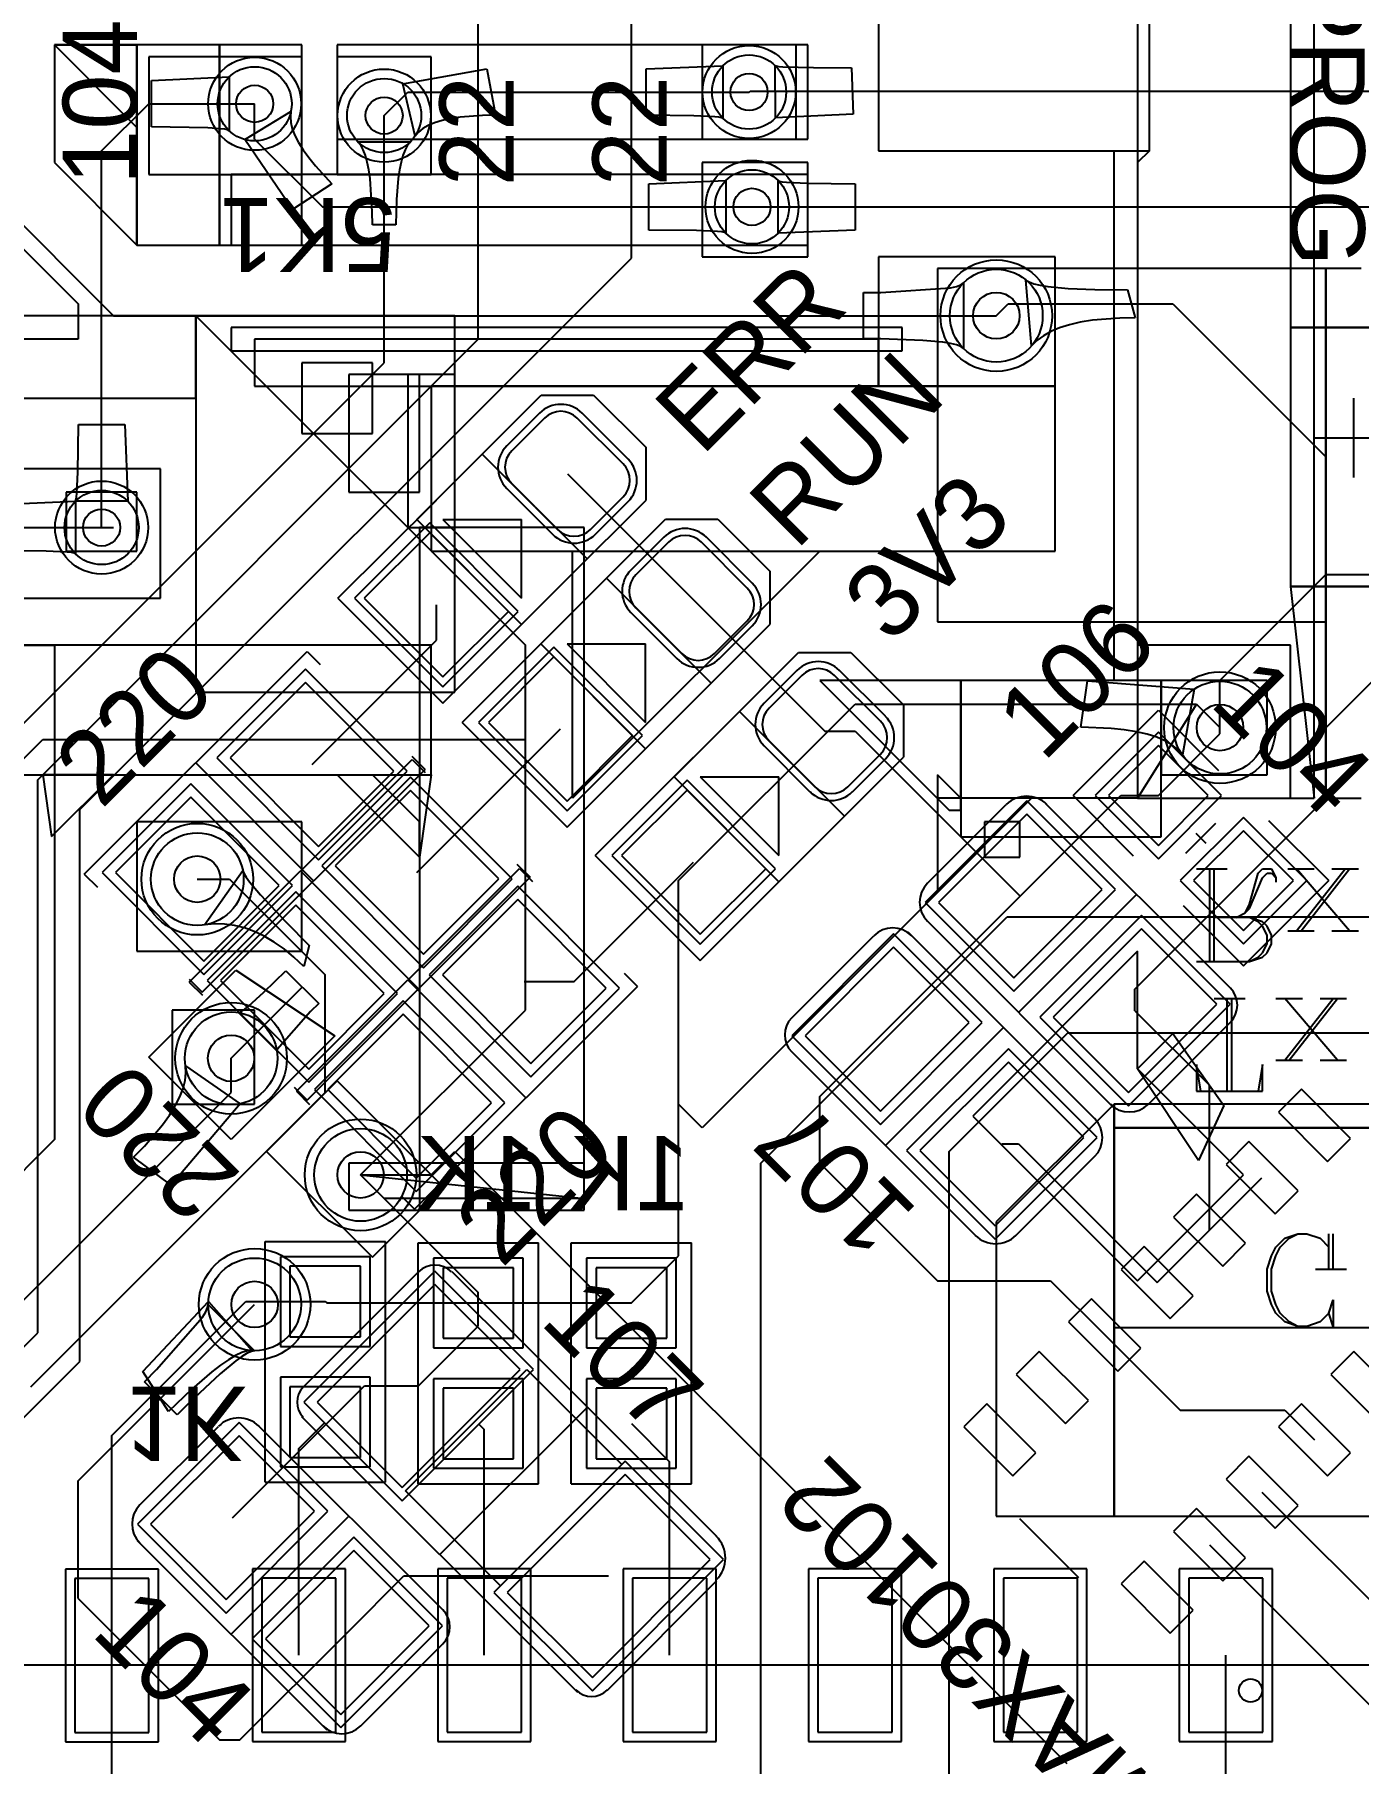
# Model space of a CAD drawing. Header units: millimetres. Extents: x 57.6 to 115.3, y 47.5 to 119.3.
# Drawn here: x 93.13 to 107.41, y 86.74 to 105.39 of the extents above; entities that cross this region are included whole.
import ezdxf

# ---------------------------------------------------------------- set-up
doc = ezdxf.new("R2010")
doc.units = ezdxf.units.MM
for name, color, linetype in [('BottomLayer', 5, 'Continuous'), ('BottomOverlay', 54, 'Continuous'), ('BottomSolder', 6, 'Continuous'), ('TopLayer', 1, 'Continuous'), ('TopOverlay', 2, 'Continuous'), ('TopSolder', 216, 'Continuous'), ('ViaHoleLayer', 16, 'Continuous')]:
    doc.layers.add(name, color=color, linetype=linetype)

msp = doc.modelspace()

# ---------------------------------------------------------------- linework, layer by layer
at = {"layer": 'BottomLayer'}
for p, q in [((105.029, 108.204), (105.029, 97.155)), ((106.934, 97.155), (106.934, 108.204)), ((102.235, 106.045), (102.235, 104.14)), ((105.156, 104.14), (105.156, 106.045)), ((106.68, 106.045), (106.68, 102.235)), ((94.234, 104.394), (93.345, 105.283)), ((93.345, 105.283), (94.234, 105.283)), ((94.234, 105.283), (93.345, 105.283)), ((93.345, 105.283), (93.345, 104.013)), ((94.234, 105.283), (94.234, 103.124)), ((95.123, 105.283), (94.234, 105.283)), ((94.234, 105.283), (94.234, 104.394)), ((94.234, 103.124), (94.234, 105.283)), ((95.123, 105.283), (95.123, 103.124)), ((96.012, 105.283), (95.123, 105.283)), ((95.123, 103.124), (95.123, 105.283)), ((96.012, 103.124), (96.012, 105.283)), ((96.393, 105.283), (96.393, 104.267)), ((101.346, 105.283), (96.393, 105.283)), ((101.346, 104.267), (101.346, 105.283)), ((97.104, 104.865), (98.01, 105.025)), ((98.01, 105.025), (98.101, 104.525)), ((99.726, 105.025), (100.555, 105.058)), ((99.726, 104.525), (99.726, 105.025)), ((100.555, 105.058), (100.555, 104.492)), ((97.234, 104.299), (97.104, 104.865)), ((96.901, 104.521), (97.155, 104.775)), ((97.155, 104.775), (100.838, 104.775)), ((95.397, 104.263), (95.895, 104.565)), ((95.504, 104.267), (95.504, 104.648)), ((95.895, 104.565), (95.889, 104.507)), ((95.889, 104.507), (95.894, 104.445)), ((97.526, 104.469), (97.445, 104.444)), ((97.618, 104.489), (97.526, 104.469)), ((97.722, 104.505), (97.618, 104.489)), ((97.963, 104.523), (97.722, 104.505)), ((98.101, 104.525), (97.963, 104.523)), ((100.241, 104.52), (99.726, 104.525)), ((100.467, 104.509), (100.241, 104.52)), ((100.512, 104.504), (100.467, 104.509)), ((100.541, 104.498), (100.512, 104.504)), ((100.555, 104.492), (100.541, 104.498)), ((95.894, 104.445), (95.91, 104.378)), ((95.91, 104.378), (95.938, 104.307)), ((95.938, 104.307), (95.977, 104.232)), ((97.27, 104.342), (97.234, 104.299)), ((97.317, 104.381), (97.27, 104.342)), ((97.375, 104.414), (97.317, 104.381)), ((97.445, 104.444), (97.375, 104.414)), ((95.911, 103.506), (95.397, 104.263)), ((95.504, 104.267), (96.235, 103.536)), ((95.977, 104.232), (96.026, 104.152)), ((96.026, 104.152), (96.088, 104.067)), ((96.393, 104.267), (101.346, 104.267)), ((102.235, 104.14), (105.156, 104.14)), ((104.775, 98.425), (104.775, 104.14)), ((104.775, 104.14), (105.156, 104.14)), ((105.156, 104.14), (105.029, 104.013)), ((93.345, 104.013), (94.234, 103.124)), ((96.088, 104.067), (96.16, 103.978)), ((96.16, 103.978), (96.338, 103.786)), ((105.029, 104.013), (105.029, 98.425)), ((92.456, 103.886), (93.98, 102.362)), ((95.25, 103.886), (95.25, 103.124)), ((101.473, 103.886), (95.25, 103.886)), ((96.338, 103.786), (95.911, 103.506)), ((99.757, 103.786), (100.586, 103.819)), ((99.757, 103.286), (99.757, 103.786)), ((100.586, 103.819), (100.586, 103.253)), ((101.473, 103.124), (101.473, 103.886)), ((96.235, 103.536), (100.869, 103.536)), ((92.583, 103.505), (93.599, 102.489)), ((100.272, 103.281), (99.757, 103.286)), ((100.498, 103.27), (100.272, 103.281)), ((100.543, 103.265), (100.498, 103.27)), ((100.572, 103.259), (100.543, 103.265)), ((100.586, 103.253), (100.572, 103.259)), ((94.234, 103.124), (95.123, 103.124)), ((95.123, 103.124), (96.012, 103.124)), ((95.25, 103.124), (101.473, 103.124)), ((102.235, 102.997), (102.235, 101.6)), ((104.14, 102.997), (102.235, 102.997)), ((104.14, 101.6), (104.14, 102.997)), ((102.072, 102.612), (102.258, 102.613)), ((102.072, 102.112), (102.072, 102.612)), ((102.258, 102.613), (103.011, 102.663)), ((103.011, 102.663), (103.075, 102.678)), ((103.075, 102.678), (103.122, 102.696)), ((103.122, 102.696), (103.152, 102.716)), ((103.152, 102.716), (103.152, 102.008)), ((93.599, 102.489), (93.599, 102.108)), ((94.869, 102.362), (92.456, 102.362)), ((93.98, 102.362), (94.869, 102.362)), ((94.869, 102.362), (98.425, 98.806)), ((94.869, 102.362), (103.505, 102.362)), ((94.869, 102.362), (94.869, 98.298)), ((97.663, 102.362), (94.869, 102.362)), ((94.869, 101.473), (94.869, 102.362)), ((95.25, 102.235), (95.25, 101.981)), ((102.489, 102.235), (95.25, 102.235)), ((97.663, 98.298), (97.663, 102.362)), ((102.489, 101.981), (102.489, 102.235)), ((106.68, 102.235), (111.506, 102.235)), ((106.68, 102.235), (106.68, 99.441)), ((109.728, 102.235), (106.68, 102.235)), ((93.599, 102.108), (92.71, 102.108)), ((95.504, 102.108), (95.504, 101.6)), ((102.235, 102.108), (95.504, 102.108)), ((102.258, 102.111), (102.072, 102.112)), ((102.235, 101.6), (102.235, 102.108)), ((102.713, 102.095), (102.258, 102.111)), ((102.929, 102.075), (102.713, 102.095)), ((103.011, 102.061), (102.929, 102.075)), ((103.075, 102.046), (103.011, 102.061)), ((103.122, 102.028), (103.075, 102.046)), ((95.25, 101.981), (102.489, 101.981)), ((96.012, 101.854), (96.012, 101.092)), ((96.774, 101.854), (96.012, 101.854)), ((96.774, 101.092), (96.774, 101.854)), ((103.152, 102.008), (103.122, 102.028)), ((96.52, 101.727), (96.52, 100.457)), ((97.282, 101.727), (96.52, 101.727)), ((97.155, 101.727), (97.155, 100.076)), ((97.663, 101.727), (97.155, 101.727)), ((97.282, 100.457), (97.282, 101.727)), ((97.663, 100.076), (97.663, 101.727)), ((95.504, 101.6), (102.235, 101.6)), ((97.409, 101.6), (97.409, 99.822)), ((104.14, 101.6), (97.409, 101.6)), ((102.235, 101.6), (104.14, 101.6)), ((104.14, 99.822), (104.14, 101.6)), ((92.456, 101.473), (94.869, 101.473)), ((96.012, 101.092), (96.774, 101.092)), ((94.488, 100.711), (90.805, 100.711)), ((94.488, 99.314), (94.488, 100.711)), ((92.741, 100.326), (93.57, 100.359)), ((93.57, 100.359), (93.57, 99.793)), ((96.52, 100.457), (97.282, 100.457)), ((92.075, 100.076), (93.853, 100.076)), ((97.155, 100.076), (97.663, 100.076)), ((97.282, 100.076), (97.282, 92.71)), ((99.06, 100.076), (97.282, 100.076)), ((99.06, 92.71), (99.06, 100.076)), ((93.256, 99.821), (92.741, 99.826)), ((93.482, 99.81), (93.256, 99.821)), ((93.527, 99.805), (93.482, 99.81)), ((93.556, 99.799), (93.527, 99.805)), ((93.57, 99.793), (93.556, 99.799)), ((97.409, 99.822), (104.14, 99.822)), ((98.933, 99.822), (101.6, 99.822)), ((101.6, 99.822), (98.933, 97.155)), ((98.933, 97.155), (98.933, 99.822)), ((105.918, 98.425), (107.061, 99.568)), ((106.68, 99.441), (109.728, 99.441)), ((106.68, 99.441), (106.934, 97.155)), ((108.585, 99.441), (106.68, 99.441)), ((106.934, 97.79), (108.585, 99.441)), ((107.061, 99.568), (112.424, 99.568)), ((90.805, 99.314), (94.488, 99.314)), ((97.409, 98.806), (90.805, 98.806)), ((90.805, 98.806), (93.345, 98.806)), ((93.345, 98.806), (93.345, 93.472)), ((97.409, 97.409), (97.409, 98.806)), ((98.425, 97.79), (98.425, 98.806)), ((105.029, 98.806), (105.029, 97.155)), ((106.68, 98.806), (105.029, 98.806)), ((106.68, 97.155), (106.68, 98.806)), ((104.418, 97.921), (104.487, 98.421)), ((104.487, 98.421), (105.639, 98.332)), ((105.029, 98.425), (104.775, 98.425)), ((105.639, 98.332), (105.513, 97.624)), ((105.918, 97.917), (105.918, 98.425)), ((94.869, 98.298), (97.663, 98.298)), ((100.076, 96.266), (101.981, 98.171)), ((100.076, 96.266), (101.981, 98.171)), ((101.981, 98.171), (105.664, 98.171)), ((101.981, 98.171), (105.664, 98.171)), ((105.664, 98.171), (105.029, 97.155)), ((105.664, 98.171), (105.918, 97.917)), ((91.313, 95.885), (93.218, 97.79)), ((93.218, 97.79), (98.425, 97.79)), ((98.425, 94.869), (98.425, 97.79)), ((104.743, 97.909), (104.418, 97.921)), ((104.886, 97.894), (104.743, 97.909)), ((105.016, 97.873), (104.886, 97.894)), ((105.132, 97.847), (105.016, 97.873)), ((105.235, 97.814), (105.132, 97.847)), ((105.324, 97.775), (105.235, 97.814)), ((105.4, 97.731), (105.324, 97.775)), ((106.934, 97.155), (106.934, 97.79)), ((105.463, 97.68), (105.4, 97.731)), ((105.513, 97.624), (105.463, 97.68)), ((90.805, 97.409), (97.409, 97.409)), ((93.218, 97.409), (93.313, 96.742)), ((93.98, 97.409), (93.218, 97.409)), ((93.313, 96.742), (93.98, 97.409)), ((97.282, 96.52), (96.393, 97.409)), ((96.393, 97.409), (97.409, 97.409)), ((97.282, 96.901), (96.774, 97.409)), ((96.774, 97.409), (97.409, 97.409)), ((97.409, 97.409), (97.282, 96.52)), ((97.409, 97.409), (97.282, 96.52)), ((102.87, 97.409), (102.87, 96.139)), ((103.124, 97.155), (102.87, 97.409)), ((105.029, 97.155), (102.87, 97.155)), ((102.87, 97.155), (102.87, 96.139)), ((102.87, 96.139), (103.886, 97.155)), ((103.886, 97.155), (103.124, 97.155)), ((105.029, 97.155), (106.68, 97.155)), ((105.029, 97.155), (106.934, 97.155)), ((94.234, 96.901), (94.234, 95.504)), ((96.012, 96.901), (94.234, 96.901)), ((96.012, 95.504), (96.012, 96.901)), ((97.282, 96.52), (97.282, 96.901)), ((94.885, 96.282), (95.234, 96.282)), ((94.962, 95.788), (95.377, 96.375)), ((95.234, 96.282), (96.266, 95.25)), ((95.377, 96.375), (95.388, 96.346)), ((95.388, 96.346), (95.412, 96.305)), ((95.412, 96.305), (95.45, 96.253)), ((100.076, 92.217), (100.076, 96.266)), ((100.076, 93.853), (100.076, 96.266)), ((95.45, 96.253), (95.566, 96.114)), ((95.566, 96.114), (95.842, 95.82)), ((102.87, 96.139), (100.33, 93.599)), ((95.07, 95.799), (94.962, 95.788)), ((95.178, 95.797), (95.07, 95.799)), ((95.285, 95.783), (95.178, 95.797)), ((95.393, 95.757), (95.285, 95.783)), ((95.5, 95.718), (95.393, 95.757)), ((95.607, 95.667), (95.5, 95.718)), ((95.842, 95.82), (96.092, 95.565)), ((100.965, 93.218), (103.622, 95.875)), ((103.622, 95.875), (109.22, 95.875)), ((95.714, 95.604), (95.607, 95.667)), ((95.821, 95.529), (95.714, 95.604)), ((95.928, 95.441), (95.821, 95.529)), ((96.092, 95.565), (96.034, 95.341)), ((94.234, 95.504), (96.012, 95.504)), ((96.034, 95.341), (95.928, 95.441)), ((96.266, 93.98), (96.266, 95.25)), ((94.615, 94.869), (94.615, 93.853)), ((95.504, 94.869), (94.615, 94.869)), ((95.504, 93.853), (95.504, 94.869)), ((96.647, 93.091), (98.425, 94.869)), ((102.997, 93.345), (104.277, 94.625)), ((104.277, 94.625), (109.22, 94.625)), ((94.762, 94.192), (94.757, 94.268)), ((94.757, 94.268), (95.349, 93.859)), ((95.25, 93.98), (95.25, 94.349)), ((94.696, 93.934), (94.732, 94.025)), ((94.732, 94.025), (94.754, 94.111)), ((94.754, 94.111), (94.762, 94.192)), ((92.414, 91.144), (95.25, 93.98)), ((93.091, 90.805), (96.266, 93.98)), ((94.584, 93.736), (94.647, 93.838)), ((95.349, 93.859), (94.603, 92.979)), ((94.615, 93.853), (95.504, 93.853)), ((94.647, 93.838), (94.696, 93.934)), ((100.33, 93.599), (100.076, 93.853)), ((104.775, 93.853), (103.505, 92.583)), ((104.775, 93.853), (104.775, 93.599)), ((113.03, 93.853), (104.775, 93.853)), ((104.775, 89.408), (104.775, 93.853)), ((94.508, 93.63), (94.584, 93.736)), ((93.345, 93.472), (91.948, 92.075)), ((94.315, 93.402), (94.508, 93.63)), ((104.775, 93.599), (104.775, 89.408)), ((109.474, 93.599), (104.775, 93.599)), ((104.775, 93.599), (113.03, 93.599)), ((94.197, 93.281), (94.315, 93.402)), ((94.603, 92.979), (94.197, 93.281)), ((102.997, 85.598), (102.997, 93.345)), ((96.52, 93.218), (96.52, 92.71)), ((99.06, 93.218), (96.52, 93.218)), ((96.647, 93.091), (99.06, 92.837)), ((96.901, 92.837), (96.647, 93.091)), ((99.06, 92.71), (99.06, 93.218)), ((100.965, 85.852), (100.965, 93.218)), ((99.06, 92.837), (96.901, 92.837)), ((96.52, 92.71), (99.06, 92.71)), ((97.282, 92.71), (99.06, 92.71)), ((103.505, 92.583), (103.505, 89.408)), ((99.568, 91.709), (100.076, 92.217)), ((96.647, 92.105), (95.885, 92.105)), ((95.885, 92.105), (95.885, 91.343)), ((96.647, 91.343), (96.647, 92.105)), ((98.298, 92.09), (97.536, 92.09)), ((97.536, 92.09), (97.536, 91.328)), ((98.298, 91.328), (98.298, 92.09)), ((99.949, 92.09), (99.187, 92.09)), ((99.187, 92.09), (99.187, 91.328)), ((99.949, 91.328), (99.949, 92.09)), ((93.964, 90.281), (95.407, 91.724)), ((94.297, 90.968), (95.005, 91.725)), ((95.005, 91.725), (95.475, 91.195)), ((95.407, 91.724), (96.266, 91.724)), ((96.266, 91.724), (96.281, 91.709)), ((96.281, 91.709), (97.917, 91.709)), ((97.917, 91.709), (99.568, 91.709)), ((104.775, 91.44), (104.775, 89.408)), ((113.11, 91.44), (104.775, 91.44)), ((95.885, 91.343), (96.647, 91.343)), ((97.536, 91.328), (98.298, 91.328)), ((99.187, 91.328), (99.949, 91.328)), ((95.135, 91.037), (95.041, 90.965)), ((95.221, 91.096), (95.135, 91.037)), ((95.297, 91.141), (95.221, 91.096)), ((95.365, 91.173), (95.297, 91.141)), ((95.425, 91.191), (95.365, 91.173)), ((95.475, 91.195), (95.425, 91.191)), ((94.575, 90.539), (94.297, 90.968)), ((95.041, 90.965), (94.825, 90.779)), ((94.825, 90.779), (94.575, 90.539)), ((96.647, 90.805), (95.885, 90.805)), ((95.885, 90.805), (95.885, 90.043)), ((96.647, 90.043), (96.647, 90.805)), ((98.298, 90.79), (97.536, 90.79)), ((97.536, 90.79), (97.536, 90.028)), ((98.298, 90.028), (98.298, 90.79)), ((99.949, 90.79), (99.187, 90.79)), ((99.187, 90.79), (99.187, 90.028)), ((99.949, 90.028), (99.949, 90.79)), ((95.981, 90.139), (96.266, 90.424)), ((97.917, 90.409), (97.981, 90.345)), ((97.981, 87.909), (97.981, 90.345)), ((99.568, 90.409), (99.981, 89.996)), ((93.964, 87.906), (93.964, 90.281)), ((95.981, 87.909), (95.981, 90.139)), ((95.885, 90.043), (96.647, 90.043)), ((97.536, 90.028), (98.298, 90.028)), ((99.187, 90.028), (99.949, 90.028)), ((99.981, 87.909), (99.981, 89.996)), ((103.505, 89.408), (104.775, 89.408)), ((104.775, 89.408), (109.474, 89.408)), ((104.775, 89.408), (113.11, 89.408)), ((94.364, 88.736), (93.564, 88.736)), ((93.564, 88.736), (93.564, 87.076)), ((94.364, 87.076), (94.364, 88.736)), ((96.381, 88.739), (95.581, 88.739)), ((95.581, 88.739), (95.581, 87.079)), ((96.381, 87.079), (96.381, 88.739)), ((98.381, 88.739), (97.581, 88.739)), ((97.581, 88.739), (97.581, 87.079)), ((98.381, 87.079), (98.381, 88.739)), ((100.381, 88.739), (99.581, 88.739)), ((99.581, 88.739), (99.581, 87.079)), ((100.381, 87.079), (100.381, 88.739)), ((102.381, 88.739), (101.581, 88.739)), ((101.581, 88.739), (101.581, 87.079)), ((102.381, 87.079), (102.381, 88.739)), ((104.381, 88.739), (103.581, 88.739)), ((103.581, 88.739), (103.581, 87.079)), ((104.381, 87.079), (104.381, 88.739)), ((106.381, 88.739), (105.581, 88.739)), ((105.581, 88.739), (105.581, 87.079)), ((106.381, 87.079), (106.381, 88.739)), ((93.964, 84.852), (93.964, 87.906)), ((105.981, 86.55), (105.981, 87.909)), ((93.564, 87.076), (94.364, 87.076)), ((95.581, 87.079), (96.381, 87.079)), ((97.581, 87.079), (98.381, 87.079)), ((99.581, 87.079), (100.381, 87.079)), ((101.581, 87.079), (102.381, 87.079)), ((103.581, 87.079), (104.381, 87.079)), ((105.581, 87.079), (106.381, 87.079))]:
    msp.add_line(p, q, dxfattribs=at)
for centre, radius in [((95.504, 104.648), 0.4), ((100.838, 104.775), 0.4), ((96.901, 104.521), 0.4), ((100.869, 103.536), 0.4), ((103.505, 102.362), 0.5), ((93.853, 100.076), 0.4), ((105.918, 97.917), 0.5), ((94.885, 96.282), 0.5), ((95.25, 94.349), 0.5), ((96.647, 93.091), 0.5), ((95.504, 91.694), 0.5)]:
    msp.add_circle(centre, radius, dxfattribs=at)
at = {"layer": 'BottomOverlay'}
for p, q in [((105.664, 96.393), (105.997, 96.393)), ((105.807, 95.393), (105.807, 96.393)), ((105.854, 95.393), (105.854, 96.393)), ((106.235, 96.012), (106.331, 96.345)), ((106.235, 95.965), (106.378, 96.298)), ((106.331, 96.345), (106.378, 96.393)), ((106.378, 96.393), (106.473, 96.393)), ((106.378, 96.298), (106.426, 96.345)), ((106.426, 96.345), (106.473, 96.345)), ((106.473, 96.393), (106.521, 96.298)), ((106.473, 96.345), (106.521, 96.298)), ((106.521, 96.298), (106.521, 96.25)), ((106.65, 96.393), (106.935, 96.393)), ((106.745, 95.726), (107.268, 96.393)), ((107.316, 95.726), (106.745, 96.393)), ((106.792, 95.726), (107.316, 96.393)), ((107.126, 96.393), (107.411, 96.393)), ((106.092, 95.869), (106.188, 95.917)), ((106.188, 95.917), (106.235, 96.012)), ((106.188, 95.917), (106.235, 95.965)), ((106.235, 95.869), (105.854, 95.869)), ((106.378, 95.822), (106.235, 95.869)), ((106.331, 95.822), (106.235, 95.869)), ((106.378, 95.774), (106.331, 95.822)), ((106.426, 95.774), (106.378, 95.822)), ((106.426, 95.679), (106.378, 95.774)), ((106.473, 95.679), (106.426, 95.774)), ((106.65, 95.726), (106.935, 95.726)), ((107.126, 95.726), (107.411, 95.726)), ((106.378, 95.488), (106.426, 95.584)), ((106.426, 95.584), (106.426, 95.679)), ((106.426, 95.488), (106.473, 95.584)), ((106.473, 95.584), (106.473, 95.679)), ((105.664, 95.393), (106.235, 95.393)), ((106.235, 95.393), (106.378, 95.441)), ((106.235, 95.393), (106.331, 95.441)), ((106.331, 95.441), (106.378, 95.488)), ((106.378, 95.441), (106.426, 95.488)), ((105.854, 94.996), (106.188, 94.996)), ((105.997, 93.996), (105.997, 94.996)), ((106.045, 93.996), (106.045, 94.996)), ((106.521, 94.996), (106.807, 94.996)), ((106.616, 94.329), (107.14, 94.996)), ((107.187, 94.329), (106.616, 94.996)), ((106.664, 94.329), (107.187, 94.996)), ((106.997, 94.996), (107.283, 94.996)), ((105.712, 93.996), (105.664, 94.282)), ((105.664, 94.282), (105.664, 93.996)), ((106.378, 94.282), (106.331, 93.996)), ((106.378, 93.996), (106.378, 94.282)), ((106.521, 94.329), (106.807, 94.329)), ((106.997, 94.329), (107.283, 94.329)), ((105.664, 93.996), (106.378, 93.996)), ((95.616, 89.774), (95.616, 92.374)), ((95.616, 92.374), (96.916, 92.374)), ((96.916, 89.774), (96.916, 92.374)), ((97.267, 89.759), (97.267, 92.359)), ((97.267, 92.359), (98.567, 92.359)), ((98.567, 89.759), (98.567, 92.359)), ((98.918, 89.759), (98.918, 92.359)), ((98.918, 92.359), (100.218, 92.359)), ((100.218, 89.759), (100.218, 92.359)), ((106.521, 92.313), (106.616, 92.408)), ((106.569, 92.313), (106.664, 92.408)), ((106.616, 92.408), (106.759, 92.456)), ((106.664, 92.408), (106.759, 92.456)), ((106.759, 92.456), (106.854, 92.456)), ((106.854, 92.456), (106.997, 92.408)), ((106.997, 92.408), (107.093, 92.313)), ((107.093, 92.075), (107.093, 92.456)), ((107.14, 92.075), (107.14, 92.456)), ((106.426, 92.075), (106.474, 92.218)), ((106.474, 92.218), (106.521, 92.313)), ((106.474, 92.075), (106.521, 92.218)), ((106.521, 92.218), (106.569, 92.313)), ((106.426, 91.837), (106.426, 92.075)), ((106.474, 91.837), (106.474, 92.075)), ((106.95, 92.075), (107.283, 92.075)), ((106.474, 91.694), (106.426, 91.837)), ((106.521, 91.694), (106.474, 91.837)), ((106.521, 91.599), (106.474, 91.694)), ((106.569, 91.599), (106.521, 91.694)), ((106.616, 91.504), (106.521, 91.599)), ((106.664, 91.504), (106.569, 91.599)), ((107.093, 91.599), (106.997, 91.504)), ((107.093, 91.599), (107.14, 91.742)), ((107.14, 91.456), (107.093, 91.599)), ((107.14, 91.742), (107.14, 91.456)), ((106.759, 91.456), (106.616, 91.504)), ((106.759, 91.456), (106.664, 91.504)), ((106.854, 91.456), (106.759, 91.456)), ((106.997, 91.504), (106.854, 91.456)), ((95.616, 89.774), (96.916, 89.774)), ((97.267, 89.759), (98.567, 89.759)), ((98.918, 89.759), (100.218, 89.759)), ((92.364, 87.806), (114.364, 87.806))]:
    msp.add_line(p, q, dxfattribs=at)
at = {"layer": 'BottomSolder'}
for p, q in [((96.749, 92.207), (95.783, 92.207)), ((95.783, 92.207), (95.783, 91.241)), ((96.749, 91.241), (96.749, 92.207)), ((98.4, 92.192), (97.434, 92.192)), ((97.434, 92.192), (97.434, 91.226)), ((98.4, 91.226), (98.4, 92.192)), ((100.051, 92.192), (99.085, 92.192)), ((99.085, 92.192), (99.085, 91.226)), ((100.051, 91.226), (100.051, 92.192)), ((95.783, 91.241), (96.749, 91.241)), ((97.434, 91.226), (98.4, 91.226)), ((99.085, 91.226), (100.051, 91.226)), ((96.749, 90.907), (95.783, 90.907)), ((95.783, 90.907), (95.783, 89.941)), ((96.749, 89.941), (96.749, 90.907)), ((98.4, 90.892), (97.434, 90.892)), ((97.434, 90.892), (97.434, 89.926)), ((98.4, 89.926), (98.4, 90.892)), ((100.051, 90.892), (99.085, 90.892)), ((99.085, 90.892), (99.085, 89.926)), ((100.051, 89.926), (100.051, 90.892)), ((95.783, 89.941), (96.749, 89.941)), ((97.434, 89.926), (98.4, 89.926)), ((99.085, 89.926), (100.051, 89.926)), ((94.466, 88.837), (93.463, 88.837)), ((93.463, 88.837), (93.463, 86.974)), ((94.466, 86.974), (94.466, 88.837)), ((96.483, 88.841), (95.479, 88.841)), ((95.479, 88.841), (95.479, 86.978)), ((96.483, 86.978), (96.483, 88.841)), ((98.483, 88.841), (97.479, 88.841)), ((97.479, 88.841), (97.479, 86.978)), ((98.483, 86.978), (98.483, 88.841)), ((100.483, 88.841), (99.479, 88.841)), ((99.479, 88.841), (99.479, 86.978)), ((100.483, 86.978), (100.483, 88.841)), ((102.483, 88.841), (101.479, 88.841)), ((101.479, 88.841), (101.479, 86.978)), ((102.483, 86.978), (102.483, 88.841)), ((104.483, 88.841), (103.479, 88.841)), ((103.479, 88.841), (103.479, 86.978)), ((104.483, 86.978), (104.483, 88.841)), ((106.483, 88.841), (105.479, 88.841)), ((105.479, 88.841), (105.479, 86.978)), ((106.483, 86.978), (106.483, 88.841)), ((93.463, 86.974), (94.466, 86.974)), ((95.479, 86.978), (96.483, 86.978)), ((97.479, 86.978), (98.483, 86.978)), ((99.479, 86.978), (100.483, 86.978)), ((101.479, 86.978), (102.483, 86.978)), ((103.479, 86.978), (104.483, 86.978)), ((105.479, 86.978), (106.483, 86.978))]:
    msp.add_line(p, q, dxfattribs=at)
for centre, radius in [((100.838, 104.775), 0.502), ((95.504, 104.648), 0.502), ((96.901, 104.521), 0.502), ((100.869, 103.536), 0.502), ((103.505, 102.362), 0.602), ((93.853, 100.076), 0.502), ((105.918, 97.917), 0.602), ((94.885, 96.282), 0.602), ((95.25, 94.349), 0.602), ((96.647, 93.091), 0.602), ((95.504, 91.694), 0.602)]:
    msp.add_circle(centre, radius, dxfattribs=at)
at = {"layer": 'TopLayer'}
for p, q in [((97.917, 102.108), (97.917, 106.157)), ((99.568, 102.983), (99.568, 106.157)), ((100.33, 105.283), (100.33, 104.267)), ((101.473, 105.283), (100.33, 105.283)), ((101.473, 104.267), (101.473, 105.283)), ((94.361, 105.156), (94.361, 103.886)), ((96.012, 105.156), (94.361, 105.156)), ((96.012, 103.886), (96.012, 105.156)), ((96.393, 105.156), (96.393, 103.886)), ((97.409, 105.156), (96.393, 105.156)), ((97.409, 103.886), (97.409, 105.156)), ((101.123, 104.495), (101.118, 105.061)), ((101.118, 105.061), (101.131, 105.056)), ((101.131, 105.056), (101.159, 105.052)), ((101.159, 105.052), (101.203, 105.048)), ((101.203, 105.048), (101.532, 105.038)), ((101.532, 105.038), (101.941, 105.036)), ((101.941, 105.036), (101.959, 104.536)), ((94.392, 104.898), (95.228, 104.938)), ((94.392, 104.398), (94.392, 104.898)), ((95.228, 104.938), (95.228, 104.358)), ((100.838, 104.775), (100.849, 104.786)), ((100.849, 104.786), (109.317, 104.786)), ((93.853, 104.14), (94.361, 104.648)), ((94.361, 104.648), (95.504, 104.648)), ((96.901, 101.854), (96.901, 104.521)), ((101.959, 104.536), (101.123, 104.495)), ((94.998, 104.388), (94.392, 104.398)), ((95.135, 104.379), (94.998, 104.388)), ((95.181, 104.373), (95.135, 104.379)), ((95.212, 104.366), (95.181, 104.373)), ((95.228, 104.358), (95.212, 104.366)), ((93.853, 100.076), (93.853, 104.14)), ((96.648, 104.201), (96.618, 104.238)), ((96.618, 104.238), (97.184, 104.238)), ((96.674, 104.152), (96.648, 104.201)), ((96.698, 104.092), (96.674, 104.152)), ((96.718, 104.02), (96.698, 104.092)), ((97.104, 104.092), (97.084, 104.02)), ((97.128, 104.152), (97.104, 104.092)), ((97.154, 104.201), (97.128, 104.152)), ((97.184, 104.238), (97.154, 104.201)), ((100.33, 104.267), (101.473, 104.267)), ((96.735, 103.936), (96.718, 104.02)), ((96.749, 103.841), (96.735, 103.936)), ((97.067, 103.936), (97.053, 103.841)), ((97.084, 104.02), (97.067, 103.936)), ((100.33, 104.013), (100.33, 102.997)), ((101.473, 104.013), (100.33, 104.013)), ((101.473, 102.997), (101.473, 104.013)), ((94.361, 103.886), (96.012, 103.886)), ((96.393, 103.886), (97.409, 103.886)), ((96.772, 103.484), (96.749, 103.841)), ((97.053, 103.841), (97.034, 103.614)), ((101.152, 103.253), (101.152, 103.819)), ((101.152, 103.819), (101.166, 103.813)), ((101.166, 103.813), (101.195, 103.807)), ((101.195, 103.807), (101.24, 103.802)), ((101.24, 103.802), (101.466, 103.791)), ((101.466, 103.791), (101.981, 103.786)), ((101.981, 103.786), (101.981, 103.286)), ((97.034, 103.614), (97.028, 103.342)), ((100.869, 103.536), (109.317, 103.536)), ((96.774, 103.342), (96.772, 103.484)), ((97.028, 103.342), (96.774, 103.342)), ((101.981, 103.286), (101.152, 103.253)), ((93.618, 97.033), (99.568, 102.983)), ((100.33, 102.997), (101.473, 102.997)), ((102.87, 102.87), (102.87, 99.06)), ((107.061, 102.87), (102.87, 102.87)), ((107.061, 99.06), (107.061, 102.87)), ((107.061, 102.87), (107.061, 97.155)), ((107.442, 102.87), (107.061, 102.87)), ((103.886, 102.038), (103.825, 102.746)), ((103.825, 102.746), (103.859, 102.726)), ((103.859, 102.726), (103.91, 102.707)), ((103.91, 102.707), (103.978, 102.691)), ((103.978, 102.691), (104.062, 102.677)), ((104.062, 102.677), (104.281, 102.656)), ((104.281, 102.656), (104.568, 102.643)), ((104.568, 102.643), (104.921, 102.639)), ((104.921, 102.639), (105.004, 102.339)), ((103.505, 102.362), (103.632, 102.489)), ((103.632, 102.489), (105.41, 102.489)), ((105.41, 102.489), (107.061, 100.838)), ((104.188, 102.231), (104.094, 102.192)), ((104.293, 102.264), (104.188, 102.231)), ((104.411, 102.291), (104.293, 102.264)), ((104.541, 102.312), (104.411, 102.291)), ((104.838, 102.336), (104.541, 102.312)), ((105.004, 102.339), (104.838, 102.336)), ((93.164, 97.355), (97.917, 102.108)), ((103.943, 102.095), (103.886, 102.038)), ((104.013, 102.146), (103.943, 102.095)), ((104.094, 102.192), (104.013, 102.146)), ((92.71, 97.663), (96.901, 101.854)), ((93.598, 100.673), (93.603, 101.188)), ((93.603, 101.188), (94.103, 101.188)), ((94.103, 101.188), (94.136, 100.359)), ((98.631, 101.257), (98.277, 100.904)), ((99.479, 100.762), (98.984, 101.257)), ((97.252, 100.161), (97.959, 100.868)), ((97.959, 100.868), (99.09, 99.737)), ((107.061, 97.155), (107.061, 100.838)), ((93.587, 100.447), (93.598, 100.673)), ((98.277, 100.55), (98.772, 100.055)), ((98.878, 100.656), (100.217, 99.317)), ((93.472, 100.457), (93.472, 99.822)), ((94.234, 100.457), (93.472, 100.457)), ((93.57, 100.359), (93.576, 100.373)), ((94.136, 100.359), (93.57, 100.359)), ((93.576, 100.373), (93.582, 100.402)), ((93.582, 100.402), (93.587, 100.447)), ((94.234, 99.822), (94.234, 100.457)), ((99.126, 100.055), (99.479, 100.409)), ((93.853, 100.076), (93.98, 100.076)), ((97.393, 100.02), (96.686, 99.313)), ((98.383, 99.03), (97.252, 100.161)), ((98.242, 99.171), (97.393, 100.02)), ((93.472, 99.822), (94.234, 99.822)), ((99.97, 99.918), (99.616, 99.564)), ((100.818, 99.423), (100.323, 99.918)), ((99.09, 99.737), (98.383, 99.03)), ((98.591, 98.822), (99.298, 99.529)), ((99.298, 99.529), (100.43, 98.398)), ((96.686, 99.313), (97.535, 98.464)), ((97.464, 98.861), (97.464, 99.242)), ((100.217, 99.317), (101.654, 97.88)), ((97.535, 98.464), (98.242, 99.171)), ((99.616, 99.211), (100.111, 98.716)), ((100.465, 98.716), (100.818, 99.069)), ((102.87, 99.06), (107.061, 99.06)), ((96.123, 97.52), (97.464, 98.861)), ((98.732, 98.68), (98.025, 97.973)), ((99.722, 97.69), (98.591, 98.822)), ((99.581, 97.832), (98.732, 98.68)), ((96.052, 98.404), (95.239, 97.59)), ((97.007, 97.449), (96.052, 98.404)), ((100.43, 98.398), (99.722, 97.69)), ((101.407, 98.481), (101.053, 98.127)), ((103.124, 98.425), (101.6, 98.425)), ((101.6, 98.425), (102.997, 97.028)), ((102.255, 97.986), (101.76, 98.481)), ((103.124, 98.425), (103.124, 96.739)), ((105.283, 98.425), (103.124, 98.425)), ((103.124, 97.028), (103.124, 98.425)), ((105.283, 98.425), (105.283, 97.409)), ((106.426, 98.425), (105.283, 98.425)), ((105.283, 96.739), (105.283, 98.425)), ((106.426, 97.409), (106.426, 98.425)), ((98.025, 97.973), (98.874, 97.125)), ((100.028, 97.385), (100.735, 98.092)), ((100.735, 98.092), (101.866, 96.961)), ((97.255, 96.355), (98.803, 97.903)), ((98.874, 97.125), (99.581, 97.832)), ((101.053, 97.774), (101.548, 97.279)), ((101.654, 97.88), (101.654, 97.88)), ((101.654, 97.88), (101.983, 97.88)), ((101.983, 97.88), (103.764, 96.1)), ((105.253, 97.185), (105.918, 97.85)), ((105.918, 97.85), (105.918, 97.917)), ((95.239, 97.59), (96.193, 96.636)), ((101.902, 97.279), (102.255, 97.632)), ((105.253, 97.724), (104.714, 97.185)), ((105.792, 97.185), (105.253, 97.724)), ((96.193, 96.636), (97.007, 97.449)), ((101.159, 96.254), (100.028, 97.385)), ((105.283, 97.409), (106.426, 97.409)), ((93.164, 91.386), (93.164, 97.355)), ((97.185, 97.239), (96.371, 96.425)), ((98.139, 96.284), (97.185, 97.239)), ((100.169, 97.244), (99.462, 96.536)), ((101.018, 96.395), (100.169, 97.244)), ((93.618, 91.078), (93.618, 97.033)), ((94.815, 97.166), (94.001, 96.353)), ((95.769, 96.212), (94.815, 97.166)), ((102.997, 97.028), (103.124, 97.028)), ((103.764, 96.1), (104.849, 97.185)), ((104.714, 97.185), (105.253, 96.646)), ((104.849, 97.185), (105.253, 97.185)), ((105.253, 96.646), (105.792, 97.185)), ((106.172, 96.266), (107.061, 97.155)), ((107.061, 97.155), (107.442, 97.155)), ((101.866, 96.961), (101.159, 96.254)), ((103.834, 96.984), (102.88, 96.029)), ((103.378, 96.901), (103.378, 96.52)), ((103.759, 96.901), (103.378, 96.901)), ((103.759, 96.52), (103.759, 96.901)), ((104.647, 96.171), (103.834, 96.984)), ((103.124, 96.739), (105.283, 96.739)), ((106.172, 96.805), (105.633, 96.266)), ((106.711, 96.266), (106.172, 96.805)), ((98.952, 95.177), (100.24, 96.466)), ((99.462, 96.536), (100.311, 95.688)), ((103.378, 96.52), (103.759, 96.52)), ((94.001, 96.353), (94.956, 95.398)), ((96.371, 96.425), (97.326, 95.471)), ((97.326, 95.471), (98.139, 96.284)), ((100.311, 95.688), (101.018, 96.395)), ((105.001, 95.095), (106.172, 96.266)), ((105.633, 96.266), (106.172, 95.727)), ((106.172, 95.727), (106.711, 96.266)), ((94.956, 95.398), (95.769, 96.212)), ((102.327, 94.663), (103.764, 96.1)), ((103.693, 95.216), (104.647, 96.171)), ((103.764, 96.1), (103.764, 96.1)), ((95.947, 96.001), (95.134, 95.188)), ((96.902, 95.047), (95.947, 96.001)), ((98.342, 96.061), (97.529, 95.248)), ((99.297, 95.107), (98.342, 96.061)), ((102.88, 96.029), (103.693, 95.216)), ((105.072, 95.746), (104.117, 94.792)), ((105.885, 94.933), (105.072, 95.746)), ((102.397, 95.547), (101.443, 94.592)), ((103.211, 94.734), (102.397, 95.547)), ((105.029, 95.504), (103.251, 93.726)), ((105.029, 94.234), (105.029, 95.504)), ((94.361, 94.361), (95.301, 95.301)), ((95.134, 95.188), (96.089, 94.233)), ((95.301, 95.301), (96.368, 94.59)), ((95.602, 95.061), (95.841, 95.294)), ((95.841, 95.294), (96.195, 94.941)), ((97.529, 95.248), (98.484, 94.294)), ((98.413, 95.177), (98.952, 95.177)), ((95.25, 94.349), (96.018, 95.117)), ((95.436, 94.911), (95.602, 95.061)), ((96.089, 94.233), (96.902, 95.047)), ((98.484, 94.294), (99.297, 95.107)), ((105.001, 94.862), (105.001, 95.095)), ((95.329, 94.843), (95.344, 94.846)), ((95.744, 94.429), (95.329, 94.843)), ((95.344, 94.846), (95.367, 94.858)), ((95.367, 94.858), (95.397, 94.88)), ((95.397, 94.88), (95.436, 94.911)), ((96.107, 94.853), (95.747, 94.443)), ((96.195, 94.941), (96.107, 94.853)), ((97.105, 94.824), (96.292, 94.011)), ((98.059, 93.869), (97.105, 94.824)), ((104.117, 94.792), (104.93, 93.979)), ((104.93, 93.979), (105.885, 94.933)), ((105.001, 94.862), (105.806, 94.058)), ((96.368, 94.59), (95.25, 93.472)), ((101.443, 94.592), (102.256, 93.779)), ((101.6, 93.936), (102.327, 94.663)), ((102.256, 93.779), (103.211, 94.734)), ((105.029, 94.234), (105.41, 94.615)), ((105.41, 94.615), (105.96, 93.84)), ((95.747, 94.443), (95.744, 94.429)), ((95.25, 93.472), (94.361, 94.361)), ((103.635, 94.309), (102.68, 93.355)), ((104.448, 93.496), (103.635, 94.309)), ((105.687, 93.246), (105.029, 94.234)), ((106.172, 93.091), (105.029, 94.234)), ((96.393, 94.107), (95.631, 93.345)), ((97.536, 92.964), (96.393, 94.107)), ((105.806, 92.495), (105.806, 94.058)), ((96.292, 94.011), (97.246, 93.056)), ((97.246, 93.056), (98.059, 93.869)), ((101.6, 93.218), (101.6, 93.936)), ((105.96, 93.84), (105.687, 93.246)), ((106.796, 94.015), (106.548, 93.768)), ((107.326, 93.485), (106.796, 94.015)), ((103.251, 93.726), (105.029, 91.948)), ((106.548, 93.768), (107.079, 93.237)), ((103.493, 92.542), (104.448, 93.496)), ((107.079, 93.237), (107.326, 93.485)), ((95.631, 93.345), (96.774, 92.202)), ((97.409, 93.091), (97.663, 93.345)), ((97.663, 93.345), (103.251, 87.757)), ((102.68, 93.355), (103.493, 92.542)), ((103.564, 93.426), (103.744, 93.426)), ((103.744, 93.426), (105.24, 91.929)), ((106.23, 93.45), (105.983, 93.202)), ((106.76, 92.919), (106.23, 93.45)), ((96.647, 93.091), (97.409, 93.091)), ((96.647, 93.091), (97.917, 91.821)), ((101.6, 93.218), (102.87, 91.948)), ((105.029, 91.948), (106.172, 93.091)), ((105.983, 93.202), (106.513, 92.672)), ((96.774, 92.202), (97.536, 92.964)), ((105.806, 92.495), (106.371, 93.061)), ((106.513, 92.672), (106.76, 92.919)), ((105.664, 92.884), (105.417, 92.636)), ((106.195, 92.354), (105.664, 92.884)), ((105.417, 92.636), (105.947, 92.106)), ((105.24, 91.929), (105.806, 92.495)), ((105.806, 92.495), (105.806, 92.495)), ((105.947, 92.106), (106.195, 92.354)), ((105.099, 92.318), (104.851, 92.071)), ((105.629, 91.788), (105.099, 92.318)), ((104.851, 92.071), (105.381, 91.54)), ((97.449, 91.91), (96.177, 90.638)), ((98.369, 90.991), (97.449, 91.91)), ((97.917, 91.459), (97.917, 91.821)), ((102.87, 91.948), (104.09, 91.948)), ((104.09, 91.948), (104.674, 91.364)), ((105.24, 91.929), (105.24, 91.929)), ((105.381, 91.54), (105.629, 91.788)), ((93.599, 89.789), (95.504, 91.694)), ((94.942, 91.557), (94.976, 91.614)), ((94.976, 91.614), (94.997, 91.66)), ((94.997, 91.66), (95.004, 91.694)), ((95.004, 91.694), (95.504, 91.194)), ((104.533, 91.753), (104.285, 91.505)), ((105.063, 91.222), (104.533, 91.753)), ((94.445, 90.99), (94.942, 91.557)), ((97.273, 90.814), (97.917, 91.459)), ((104.285, 91.505), (104.816, 90.975)), ((92.383, 90.605), (93.164, 91.386)), ((104.674, 91.364), (105.487, 90.551)), ((104.816, 90.975), (105.063, 91.222)), ((92.964, 90.424), (93.618, 91.078)), ((95.3, 91.084), (95.133, 90.946)), ((95.367, 91.132), (95.3, 91.084)), ((95.424, 91.166), (95.367, 91.132)), ((95.47, 91.187), (95.424, 91.166)), ((95.504, 91.194), (95.47, 91.187)), ((103.967, 91.187), (103.72, 90.939)), ((104.498, 90.657), (103.967, 91.187)), ((107.361, 91.187), (107.114, 90.939)), ((107.892, 90.657), (107.361, 91.187)), ((94.314, 90.857), (94.445, 90.99)), ((94.667, 90.504), (94.314, 90.857)), ((95.133, 90.946), (94.8, 90.635)), ((97.096, 89.718), (98.369, 90.991)), ((97.131, 89.683), (98.439, 90.991)), ((98.439, 90.991), (99.465, 89.966)), ((103.72, 90.939), (104.25, 90.409)), ((107.114, 90.939), (107.644, 90.409)), ((95.266, 89.392), (96.689, 90.814)), ((96.689, 90.814), (97.273, 90.814)), ((94.8, 90.635), (94.667, 90.504)), ((96.177, 90.638), (97.096, 89.718)), ((103.402, 90.621), (103.154, 90.374)), ((103.932, 90.091), (103.402, 90.621)), ((104.25, 90.409), (104.498, 90.657)), ((105.487, 90.551), (106.618, 90.551)), ((106.796, 90.621), (106.548, 90.374)), ((106.618, 90.551), (106.937, 90.232)), ((107.326, 90.091), (106.796, 90.621)), ((103.154, 90.374), (103.684, 89.843)), ((106.548, 90.374), (107.079, 89.843)), ((95.337, 90.276), (94.382, 89.321)), ((96.15, 89.462), (95.337, 90.276)), ((99.465, 89.966), (98.157, 88.658)), ((103.684, 89.843), (103.932, 90.091)), ((106.23, 90.055), (105.983, 89.808)), ((106.76, 89.525), (106.23, 90.055)), ((107.079, 89.843), (107.326, 90.091)), ((93.599, 88.519), (93.599, 89.789)), ((99.5, 89.86), (98.227, 88.587)), ((100.419, 88.94), (99.5, 89.86)), ((105.983, 89.808), (106.513, 89.278)), ((98.157, 88.658), (97.131, 89.683)), ((106.371, 89.667), (108.789, 87.249)), ((95.196, 88.508), (96.15, 89.462)), ((105.664, 89.49), (105.417, 89.242)), ((106.195, 88.959), (105.664, 89.49)), ((106.513, 89.278), (106.76, 89.525)), ((94.382, 89.321), (95.196, 88.508)), ((105.417, 89.242), (105.947, 88.712)), ((96.574, 89.038), (95.62, 88.084)), ((97.388, 88.225), (96.574, 89.038)), ((105.806, 89.101), (107.824, 87.083)), ((99.147, 87.668), (100.419, 88.94)), ((105.099, 88.924), (104.851, 88.677)), ((105.629, 88.394), (105.099, 88.924)), ((105.947, 88.712), (106.195, 88.959)), ((96.504, 88.154), (97.113, 88.764)), ((97.113, 88.764), (99.323, 88.764)), ((104.851, 88.677), (105.381, 88.146)), ((93.599, 88.519), (95.123, 86.995)), ((98.227, 88.587), (99.147, 87.668)), ((105.381, 88.146), (105.629, 88.394)), ((95.344, 86.995), (96.504, 88.154)), ((95.62, 88.084), (96.433, 87.27)), ((96.433, 87.27), (97.388, 88.225)), ((103.251, 87.757), (104.267, 86.741)), ((95.123, 86.995), (95.344, 86.995))]:
    msp.add_line(p, q, dxfattribs=at)
for centre, radius in [((95.504, 104.648), 0.4), ((100.838, 104.775), 0.4), ((96.901, 104.521), 0.4), ((100.869, 103.536), 0.4), ((103.505, 102.362), 0.5), ((93.853, 100.076), 0.4), ((105.918, 97.917), 0.5), ((94.885, 96.282), 0.5), ((95.25, 94.349), 0.5), ((96.647, 93.091), 0.5), ((95.504, 91.694), 0.5)]:
    msp.add_circle(centre, radius, dxfattribs=at)
for centre, start, end in [((98.807, 101.08), 45, 135), ((98.454, 100.727), 135, 225), ((99.302, 100.585), 315, 45), ((98.949, 100.232), 225, 315), ((100.147, 99.741), 45, 135), ((99.793, 99.388), 135, 225), ((100.642, 99.246), 315, 45), ((100.288, 98.893), 225, 315), ((101.584, 98.304), 45, 135), ((101.23, 97.951), 135, 225), ((102.079, 97.809), 315, 45), ((101.725, 97.456), 225, 315)]:
    msp.add_arc(centre, 0.25, start, end, dxfattribs=at)
at = {"layer": 'TopOverlay'}
for p, q in [((97.747, 100.656), (98.595, 101.505)), ((98.595, 101.505), (99.161, 101.505)), ((99.161, 101.505), (99.727, 100.939)), ((107.362, 100.616), (107.362, 101.473)), ((99.727, 100.373), (99.727, 100.939)), ((106.934, 101.045), (107.791, 101.045)), ((96.403, 99.313), (97.464, 100.373)), ((98.878, 99.525), (99.727, 100.373)), ((97.535, 100.161), (98.383, 99.313)), ((97.535, 100.161), (98.383, 100.161)), ((98.383, 99.313), (98.383, 100.161)), ((99.086, 99.317), (99.935, 100.165)), ((99.935, 100.165), (100.5, 100.165)), ((100.5, 100.165), (101.066, 99.6)), ((101.066, 99.034), (101.066, 99.6)), ((96.403, 99.313), (97.535, 98.181)), ((97.535, 98.181), (98.595, 99.242)), ((97.743, 97.973), (98.803, 99.034)), ((100.217, 98.185), (101.066, 99.034)), ((93.666, 96.335), (96.07, 98.739)), ((96.07, 98.739), (96.211, 98.598)), ((98.874, 98.822), (99.722, 97.973)), ((98.874, 98.822), (99.722, 98.822)), ((99.722, 97.973), (99.722, 98.822)), ((100.523, 97.88), (101.371, 98.728)), ((101.371, 98.728), (101.937, 98.728)), ((101.937, 98.728), (102.503, 98.163)), ((102.503, 98.163), (102.503, 97.597)), ((97.743, 97.973), (98.874, 96.842)), ((104.334, 97.185), (105.253, 98.104)), ((105.253, 98.104), (105.903, 97.455)), ((98.874, 96.842), (99.935, 97.903)), ((94.798, 95.17), (97.202, 97.574)), ((97.201, 97.608), (97.342, 97.467)), ((97.202, 97.574), (97.344, 97.433)), ((99.179, 96.536), (100.24, 97.597)), ((101.654, 96.749), (102.503, 97.597)), ((94.868, 97.537), (96.14, 96.265)), ((94.938, 95.063), (97.342, 97.467)), ((100.311, 97.385), (101.159, 97.385)), ((100.311, 97.385), (101.159, 96.536)), ((101.159, 96.536), (101.159, 97.385)), ((102.763, 96.238), (103.612, 97.086)), ((104.036, 97.1), (106.037, 95.099)), ((104.334, 97.185), (104.983, 96.535)), ((105.551, 96.564), (105.874, 96.887)), ((106.441, 96.916), (107.091, 96.266)), ((105.659, 96.78), (105.712, 96.726)), ((105.712, 96.726), (105.766, 96.672)), ((98.334, 96.443), (98.475, 96.302)), ((99.179, 96.536), (100.311, 95.405)), ((100.311, 95.405), (101.371, 96.466)), ((93.666, 96.335), (93.807, 96.194)), ((95.956, 93.993), (98.36, 96.397)), ((96, 96.372), (97.273, 95.1)), ((96.071, 93.898), (98.475, 96.302)), ((98.36, 96.397), (98.501, 96.256)), ((106.172, 95.347), (107.091, 96.266)), ((103.746, 94.845), (105.019, 96.118)), ((105.522, 95.997), (106.172, 95.347)), ((102.55, 95.713), (104.593, 93.67)), ((102.735, 95.856), (104.778, 93.812)), ((101.298, 94.787), (102.182, 95.671)), ((94.797, 95.204), (94.938, 95.063)), ((94.798, 95.17), (94.94, 95.029)), ((97.158, 95.195), (98.431, 93.922)), ((99.491, 95.266), (99.633, 95.124)), ((97.228, 92.72), (99.633, 95.124)), ((102.309, 93.408), (103.582, 94.681)), ((105.146, 93.855), (106.03, 94.739)), ((101.291, 94.426), (103.292, 92.425)), ((95.93, 94.039), (96.071, 93.898)), ((95.956, 93.993), (96.097, 93.852)), ((103.716, 92.439), (104.565, 93.288)), ((97.087, 92.862), (97.228, 92.72)), ((96.028, 90.8), (97.273, 92.045)), ((97.63, 92.048), (100.485, 89.193)), ((96.011, 90.486), (98.987, 87.509)), ((97.503, 88.994), (99.093, 90.584)), ((94.266, 89.53), (95.114, 90.378)), ((95.539, 90.392), (97.54, 88.391)), ((95.249, 88.137), (96.521, 89.409)), ((103.755, 89.384), (104.392, 88.747)), ((94.237, 89.148), (96.281, 87.104)), ((99.309, 87.533), (100.491, 88.715)), ((96.649, 87.147), (97.533, 88.031))]:
    msp.add_line(p, q, dxfattribs=at)
msp.add_circle((106.248, 87.528), 0.125, dxfattribs=at)
for centre, radius, start, end in [((103.831, 96.867), 0.31, 45, 135), ((102.968, 96.033), 0.29, 135, 225), ((102.387, 95.466), 0.29, 45, 135), ((105.846, 94.923), 0.26, 315, 45), ((101.482, 94.603), 0.26, 135, 225), ((104.941, 94.06), 0.29, 225, 315), ((104.36, 93.493), 0.29, 315, 45), ((103.497, 92.658), 0.31, 225, 315), ((97.449, 91.868), 0.25, 45, 135), ((96.191, 90.638), 0.23, 135, 225), ((95.333, 90.159), 0.31, 45, 135), ((94.471, 89.325), 0.29, 135, 225), ((100.248, 88.957), 0.334, 315, 45), ((97.349, 88.214), 0.26, 315, 45), ((99.139, 87.703), 0.24, 225, 315), ((96.444, 87.352), 0.29, 225, 315)]:
    msp.add_arc(centre, radius, start, end, dxfattribs=at)
at = {"layer": 'TopSolder'}
for p, q in [((98.578, 101.31), (98.224, 100.957)), ((99.532, 100.815), (99.037, 101.31)), ((98.224, 100.497), (98.719, 100.002)), ((99.179, 100.002), (99.532, 100.356)), ((97.393, 100.126), (96.58, 99.313)), ((98.348, 99.171), (97.393, 100.126)), ((99.917, 99.971), (99.563, 99.617)), ((100.871, 99.476), (100.377, 99.971)), ((96.58, 99.313), (97.535, 98.358)), ((97.535, 98.358), (98.348, 99.171)), ((99.563, 99.158), (100.058, 98.663)), ((100.518, 98.663), (100.871, 99.016)), ((98.732, 98.786), (97.919, 97.973)), ((99.687, 97.832), (98.732, 98.786)), ((96.052, 98.547), (95.095, 97.59)), ((97.15, 97.449), (96.052, 98.547)), ((101.354, 98.534), (101, 98.18)), ((102.308, 98.039), (101.813, 98.534)), ((97.919, 97.973), (98.874, 97.019)), ((98.874, 97.019), (99.687, 97.832)), ((105.253, 97.868), (104.57, 97.185)), ((105.935, 97.185), (105.253, 97.868)), ((95.095, 97.59), (96.193, 96.492)), ((101, 97.721), (101.495, 97.226)), ((101.955, 97.226), (102.308, 97.579)), ((96.193, 96.492), (97.15, 97.449)), ((97.185, 97.382), (96.228, 96.425)), ((98.283, 96.284), (97.185, 97.382)), ((94.815, 97.31), (93.858, 96.353)), ((95.913, 96.212), (94.815, 97.31)), ((100.169, 97.35), (99.356, 96.536)), ((101.124, 96.395), (100.169, 97.35)), ((103.834, 97.127), (102.736, 96.029)), ((104.791, 96.171), (103.834, 97.127)), ((104.57, 97.185), (105.253, 96.503)), ((105.253, 96.503), (105.935, 97.185)), ((106.172, 96.949), (105.489, 96.266)), ((106.855, 96.266), (106.172, 96.949)), ((99.356, 96.536), (100.311, 95.582)), ((93.858, 96.353), (94.956, 95.255)), ((96.228, 96.425), (97.326, 95.327)), ((97.326, 95.327), (98.283, 96.284)), ((100.311, 95.582), (101.124, 96.395)), ((105.489, 96.266), (106.172, 95.583)), ((106.172, 95.583), (106.855, 96.266)), ((94.956, 95.255), (95.913, 96.212)), ((95.947, 96.145), (94.99, 95.188)), ((97.045, 95.047), (95.947, 96.145)), ((98.342, 96.205), (97.385, 95.248)), ((99.44, 95.107), (98.342, 96.205)), ((103.693, 95.072), (104.791, 96.171)), ((102.736, 96.029), (103.693, 95.072)), ((105.072, 95.89), (103.973, 94.792)), ((106.029, 94.933), (105.072, 95.89)), ((102.397, 95.691), (101.299, 94.592)), ((103.354, 94.734), (102.397, 95.691)), ((94.99, 95.188), (96.089, 94.09)), ((97.385, 95.248), (98.484, 94.15)), ((96.089, 94.09), (97.045, 95.047)), ((97.105, 94.968), (96.148, 94.011)), ((98.203, 93.869), (97.105, 94.968)), ((98.484, 94.15), (99.44, 95.107)), ((103.973, 94.792), (104.93, 93.835)), ((104.93, 93.835), (106.029, 94.933)), ((101.299, 94.592), (102.256, 93.635)), ((102.256, 93.635), (103.354, 94.734)), ((103.635, 94.453), (102.537, 93.355)), ((104.592, 93.496), (103.635, 94.453)), ((96.148, 94.011), (97.246, 92.912)), ((97.246, 92.912), (98.203, 93.869)), ((106.796, 94.015), (106.548, 93.768)), ((107.326, 93.485), (106.796, 94.015)), ((106.548, 93.768), (107.079, 93.237)), ((103.493, 92.398), (104.592, 93.496)), ((107.079, 93.237), (107.326, 93.485)), ((102.537, 93.355), (103.493, 92.398)), ((106.23, 93.45), (105.983, 93.202)), ((106.76, 92.919), (106.23, 93.45)), ((105.983, 93.202), (106.513, 92.672)), ((106.513, 92.672), (106.76, 92.919)), ((105.664, 92.884), (105.417, 92.636)), ((106.195, 92.354), (105.664, 92.884)), ((105.417, 92.636), (105.947, 92.106)), ((105.947, 92.106), (106.195, 92.354)), ((105.099, 92.318), (104.851, 92.071)), ((105.629, 91.788), (105.099, 92.318)), ((97.449, 92.054), (96.033, 90.638)), ((98.512, 90.991), (97.449, 92.054)), ((104.851, 92.071), (105.381, 91.54)), ((105.381, 91.54), (105.629, 91.788)), ((104.533, 91.753), (104.285, 91.505)), ((105.063, 91.222), (104.533, 91.753)), ((104.285, 91.505), (104.816, 90.975)), ((104.816, 90.975), (105.063, 91.222)), ((103.967, 91.187), (103.72, 90.939)), ((104.498, 90.657), (103.967, 91.187)), ((107.361, 91.187), (107.114, 90.939)), ((107.892, 90.657), (107.361, 91.187)), ((97.096, 89.575), (98.512, 90.991)), ((103.72, 90.939), (104.25, 90.409)), ((107.114, 90.939), (107.644, 90.409)), ((96.033, 90.638), (97.096, 89.575)), ((103.402, 90.621), (103.154, 90.374)), ((103.932, 90.091), (103.402, 90.621)), ((104.25, 90.409), (104.498, 90.657)), ((106.796, 90.621), (106.548, 90.374)), ((107.326, 90.091), (106.796, 90.621)), ((95.337, 90.419), (94.239, 89.321)), ((96.294, 89.462), (95.337, 90.419)), ((103.154, 90.374), (103.684, 89.843)), ((106.548, 90.374), (107.079, 89.843)), ((99.5, 90.003), (98.084, 88.587)), ((100.563, 88.94), (99.5, 90.003)), ((103.684, 89.843), (103.932, 90.091)), ((106.23, 90.055), (105.983, 89.808)), ((106.76, 89.525), (106.23, 90.055)), ((107.079, 89.843), (107.326, 90.091)), ((105.983, 89.808), (106.513, 89.278)), ((95.196, 88.364), (96.294, 89.462)), ((105.664, 89.49), (105.417, 89.242)), ((106.195, 88.959), (105.664, 89.49)), ((106.513, 89.278), (106.76, 89.525)), ((94.239, 89.321), (95.196, 88.364)), ((96.574, 89.182), (95.476, 88.084)), ((97.531, 88.225), (96.574, 89.182)), ((105.417, 89.242), (105.947, 88.712)), ((99.147, 87.524), (100.563, 88.94)), ((105.099, 88.924), (104.851, 88.677)), ((105.629, 88.394), (105.099, 88.924)), ((105.947, 88.712), (106.195, 88.959)), ((104.851, 88.677), (105.381, 88.146)), ((98.084, 88.587), (99.147, 87.524)), ((105.381, 88.146), (105.629, 88.394)), ((95.476, 88.084), (96.433, 87.127)), ((96.433, 87.127), (97.531, 88.225))]:
    msp.add_line(p, q, dxfattribs=at)
for centre, radius in [((100.838, 104.775), 0.502), ((95.504, 104.648), 0.502), ((96.901, 104.521), 0.502), ((100.869, 103.536), 0.502), ((103.505, 102.362), 0.602), ((93.853, 100.076), 0.502), ((105.918, 97.917), 0.602), ((94.885, 96.282), 0.602), ((95.25, 94.349), 0.602), ((96.647, 93.091), 0.602), ((95.504, 91.694), 0.602)]:
    msp.add_circle(centre, radius, dxfattribs=at)
for centre, start, end in [((98.807, 101.08), 45, 135), ((98.454, 100.727), 135, 225), ((99.302, 100.585), 315, 45), ((98.949, 100.232), 225, 315), ((100.147, 99.741), 45, 135), ((99.793, 99.388), 135, 225), ((100.642, 99.246), 315, 45), ((100.288, 98.893), 225, 315), ((101.584, 98.304), 45, 135), ((101.23, 97.951), 135, 225), ((102.079, 97.809), 315, 45), ((101.725, 97.456), 225, 315)]:
    msp.add_arc(centre, 0.325, start, end, dxfattribs=at)
at = {"layer": 'ViaHoleLayer'}
for centre, radius in [((95.504, 104.648), 0.2), ((100.838, 104.775), 0.2), ((96.901, 104.521), 0.2), ((100.869, 103.536), 0.2), ((103.505, 102.362), 0.25), ((93.853, 100.076), 0.2), ((105.918, 97.917), 0.25), ((94.885, 96.282), 0.25), ((95.25, 94.349), 0.25), ((96.647, 93.091), 0.25), ((95.504, 91.694), 0.25)]:
    msp.add_circle(centre, radius, dxfattribs=at)

# ---------------------------------------------------------------- texts
at = {"layer": 'BottomOverlay', "text_generation_flag": 2}
for p in [(98.552, 92.71), (100.203, 92.71)]:
    msp.add_text('1K', height=0.8, dxfattribs=at).set_placement(p)
msp.add_text('1K', height=0.8, rotation=180, dxfattribs=at).set_placement((94.107, 90.805))
at = {"layer": 'TopOverlay'}
for s, rotation, p in [('PROG', 270, (106.68, 106.045)), ('104', 90, (94.234, 103.774)), ('22', 90, (98.298, 103.759)), ('22', 90, (99.949, 103.759)), ('5K1', 180, (97.028, 103.632)), ('ERR', 45, (100.33, 100.838)), ('RUN', 45, (101.346, 99.822)), ('3V3', 45, (102.362, 98.806)), ('106', 45, (104.013, 97.536)), ('220', 45, (93.853, 97.028)), ('104', 315, (105.791, 98.171)), ('220', 135, (95.377, 93.091)), ('220', 45, (98.171, 92.075)), ('107', 135, (102.676, 92.697)), ('107', 315, (98.567, 91.495)), ('MAX30102', 135, (105.41, 86.36)), ('104', 315, (93.726, 88.138))]:
    msp.add_text(s, height=0.8, rotation=rotation, dxfattribs=at).set_placement(p)

doc.saveas('drawing.dxf')
